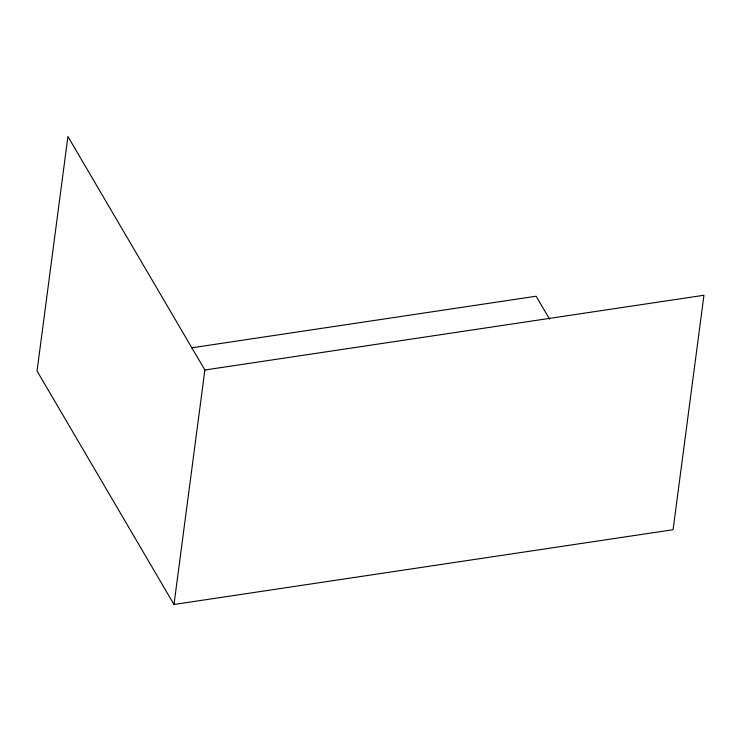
<?xml version="1.0" encoding="UTF-8"?>
<svg xmlns="http://www.w3.org/2000/svg" width="741" height="741" viewBox="0 0 741 741"><rect width="100%" height="100%" fill="white"/><g stroke="black" fill="none" stroke-linecap="round" stroke-linejoin="round"><path stroke-width="1.11" d="M173.996 604.48L204.868 370.009L67.922 136.52L37.05 370.991L173.996 604.48L673.078 529.722L703.95 295.251L204.868 370.009M191.586 347.835L536.132 296.224L549.6 319.176"/></g></svg>
